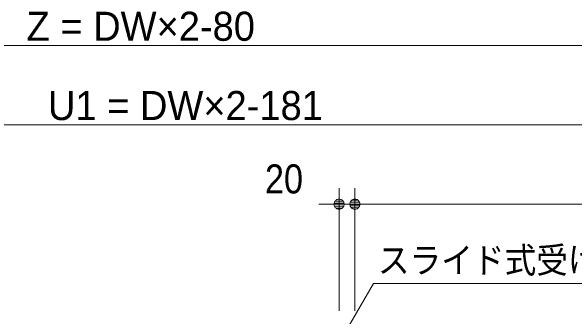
# Model space of a CAD drawing. Units: millimetres, scale not verified. Extents: x -6062 to 6062, y -3045 to 3045.
# Drawn here: x -2198 to -1487, y 358 to 743 of the extents above; entities that cross this region are included whole.
import ezdxf
from ezdxf.enums import TextEntityAlignment as Align

# ---------------------------------------------------------------- set-up
doc = ezdxf.new("R2010")
doc.units = ezdxf.units.MM
doc.header["$LTSCALE"] = 20
for name, color, linetype, lineweight in [('0-0_2寸法-3', 7, 'Continuous', 9), ('0-3_2寸法-1', 7, 'Continuous', 9), ('0-4_0', 7, 'Continuous', 9), ('0-5_2寸法-2', 7, 'Continuous', 9)]:
    doc.layers.add(name, color=color, linetype=linetype, lineweight=lineweight)
doc.styles.add('ＭＳ ゴシック', font='')
doc.styles.add('ＭＳ Ｐゴシック', font='')
doc.styles.get('ＭＳ ゴシック').set_extended_font_data('MS Gothic')
doc.styles.get('ＭＳ Ｐゴシック').set_extended_font_data('MS PGothic')

# ---------------------------------------------------------------- blocks, each defined once
blk = doc.blocks.new('_Dot')
at = {"layer": '0-4_0'}
for p, q in [((-10, 0), (-20, 0)), ((9.78, 2), (-9.78, 2)), ((7.99, 6), (-7.99, 6)), ((9.16, -3.98), (-9.16, -3.98)), ((6, -7.98), (-6, -7.98))]:
    blk.add_line(p, q, dxfattribs=at)
for points in [[(10, 0), (9.92, 1.25), (9.69, 2.49), (9.3, 3.68), (8.76, 4.82), (8.09, 5.88), (7.29, 6.85), (6.37, 7.71), (5.36, 8.44), (4.26, 9.05), (3.09, 9.51), (1.87, 9.82), (0.63, 9.98), (-0.63, 9.98), (-1.87, 9.82), (-3.09, 9.51), (-4.26, 9.05), (-5.36, 8.44), (-6.37, 7.71), (-7.29, 6.85), (-8.09, 5.88), (-8.76, 4.82), (-9.3, 3.68), (-9.69, 2.49), (-9.92, 1.25), (-10, 0), (0, 0)], [(-10, 0), (-9.92, -1.25), (-9.69, -2.49), (-9.3, -3.68), (-8.76, -4.82), (-8.09, -5.88), (-7.29, -6.85), (-6.37, -7.71), (-5.36, -8.44), (-4.26, -9.05), (-3.09, -9.51), (-1.87, -9.82), (-0.63, -9.98), (0.63, -9.98), (1.87, -9.82), (3.09, -9.51), (4.26, -9.05), (5.36, -8.44), (6.37, -7.71), (7.29, -6.85), (8.09, -5.88), (8.76, -4.82), (9.3, -3.68), (9.69, -2.49), (9.92, -1.25), (10, 0), (0, 0)]]:
    blk.add_lwpolyline(points, close=True, dxfattribs=at)

msp = doc.modelspace()

# ---------------------------------------------------------------- linework, layer by layer
at = {"layer": '0-0_2寸法-3'}
msp.add_lwpolyline([(-1774.5, 341.8), (-1740.9, 400), (-1138.97, 400)], dxfattribs=at)
at = {"layer": '0-3_2寸法-1'}
for p, q in [((-3176.79, 700), (-882.21, 700)), ((-3075.79, 600), (-882.21, 600)), ((-1764.5, 365.25), (-1764.5, 520)), ((-1751.79, 500), (-882.21, 500))]:
    msp.add_line(p, q, dxfattribs=at)
at = {"layer": '0-5_2寸法-2'}
for p, q in [((-1784.5, 365.25), (-1784.5, 520)), ((-1764.5, 365.25), (-1764.5, 520)), ((-1797.21, 500), (-1809.92, 500)), ((-1764.5, 500), (-1784.5, 500)), ((-1751.79, 500), (-1739.08, 500))]:
    msp.add_line(p, q, dxfattribs=at)

# ---------------------------------------------------------------- block references
at = {"layer": '0-3_2寸法-1', "xscale": 0.6356201, "yscale": 0.6356201, "rotation": 180}
msp.add_blockref('_Dot', (-1764.5, 500), dxfattribs=at)
at = {"layer": '0-5_2寸法-2', "xscale": 0.6356201, "yscale": 0.6356201}
msp.add_blockref('_Dot', (-1784.5, 500), dxfattribs=at)
at = {"layer": '0-5_2寸法-2', "xscale": 0.6356201, "yscale": 0.6356201, "rotation": 180}
msp.add_blockref('_Dot', (-1764.5, 500), dxfattribs=at)

# ---------------------------------------------------------------- texts
at = {"layer": '0-0_2寸法-3', "style": 'ＭＳ ゴシック', "width": 0.9}
msp.add_text('スライド式受け金具取付位置', height=32.55, dxfattribs=at).set_placement((-1735.5, 403.34), align=Align.BOTTOM_LEFT)
at = {"layer": '0-3_2寸法-1', "style": 'ＭＳ Ｐゴシック'}
for s, p in [('Z = DW×2-80', (-2178.69, 695.04)), ('U1 = DW×2-181', (-2151.7, 595.04))]:
    msp.add_text(s, height=36.69, dxfattribs=at).set_placement(p, align=Align.BOTTOM_LEFT)
at = {"layer": '0-5_2寸法-2', "style": 'ＭＳ Ｐゴシック', "width": 0.9}
msp.add_text('20', height=36.66, dxfattribs=at).set_placement((-1877.98, 502.48), align=Align.BOTTOM_LEFT)

doc.saveas('drawing.dxf')
